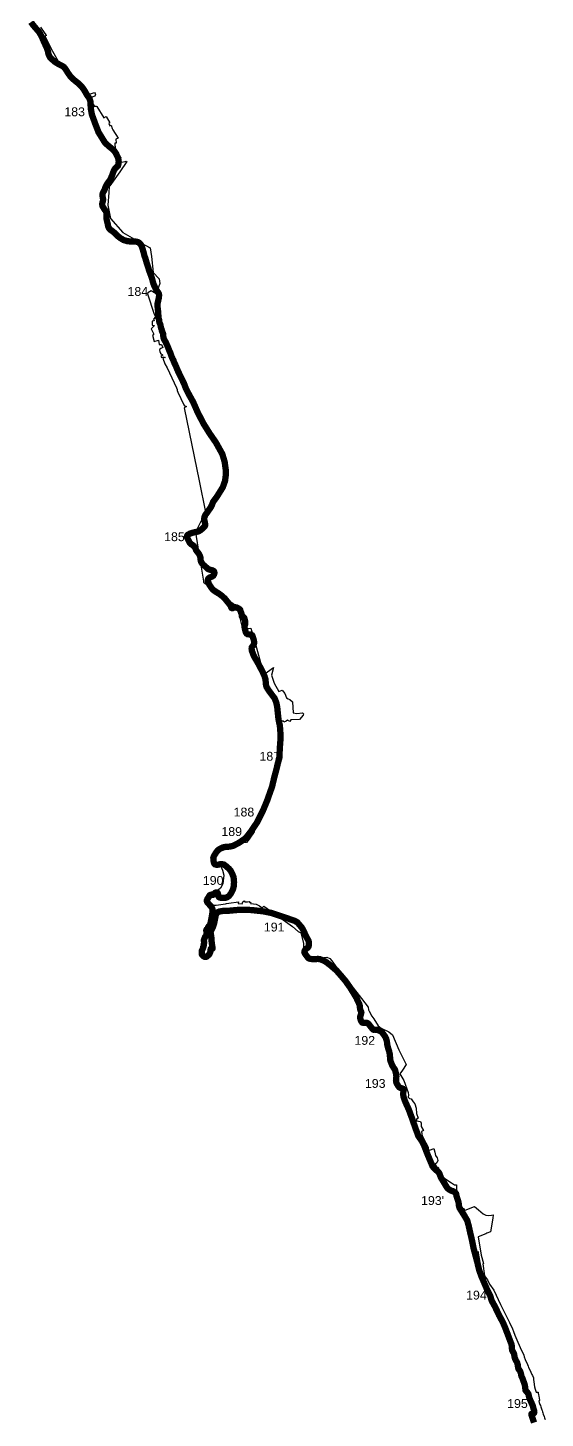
# Model space of a CAD drawing. Header units: metres. Extents: x 290946 to 378809, y 1824167 to 1998918.
# Drawn here: x 296057 to 300152, y 1966372 to 1977374 of the extents above; entities that cross this region are included whole.
import ezdxf

# ---------------------------------------------------------------- set-up
doc = ezdxf.new("R2010")
doc.units = ezdxf.units.M
for name, color, linetype in [('COASTLINE', 5, 'Continuous'), ('DISTRICT BOUNDRY', 86, 'Continuous'), ('NATURALLY PROTECTED', 3, 'Continuous')]:
    doc.layers.add(name, color=color, linetype=linetype)
doc.styles.get("Standard").update_dxf_attribs({"font": 'arial.ttf'})

msp = doc.modelspace()

# ---------------------------------------------------------------- linework, layer by layer
at = {"layer": 'COASTLINE', "const_width": 50, "flags": 128}
msp.add_lwpolyline([(296081.9353396502, 1977418.966390488), (296098.1241264957, 1977396.151767837), (296119.7240803314, 1977370.591615516), (296140.9738998325, 1977347.333198038), (296153.6257236048, 1977328.366568851), (296168.2805886033, 1977300.860780529), (296183.4705073685, 1977265.508289672), (296202.1951156075, 1977225.353020075), (296210.4823860609, 1977206.63695084), (296216.8446755403, 1977185.394022441), (296220.4596988657, 1977166.608100129), (296225.8246359978, 1977152.832997245), (296234.0363818925, 1977138.673750389), (296251.3078979089, 1977121.837212484), (296274.8214647208, 1977101.665238066), (296302.2994313263, 1977085.442620003), (296329.1934771102, 1977072.235980281), (296343.5781473562, 1977062.391863577), (296352.5565920807, 1977051.33495655), (296362.4414451693, 1977036.833989074), (296371.9162924678, 1977020.522915754), (296398.0505617241, 1976983.815123332), (296428.9268018286, 1976955.973736528), (296457.2497896097, 1976934.16439078), (296484.4124837407, 1976907.0188773), (296503.5107201766, 1976880.461040802), (296525.3334867707, 1976842.874769998), (296544.6022431749, 1976814.337130232), (296552.0308508552, 1976793.920290406), (296553.43441966, 1976769.697976381), (296555.2919505133, 1976736.28846407), (296564.024088617, 1976687.311965574), (296591.1397950234, 1976613.438918996), (296616.3979705765, 1976547.732987985), (296667.7123551336, 1976464.724753294), (296697.0569469907, 1976437.625935079), (296721.572413349, 1976417.951284205), (296743.8597521231, 1976396.049307202), (296755.7461307049, 1976377.11684528), (296771.3468131269, 1976344.820806216), (296775.1641868145, 1976328.178690049), (296776.3335748629, 1976314.307539183), (296774.2880931113, 1976296.785805726), (296771.36575979, 1976283.93663576), (296766.8367494352, 1976278.826351623), (296747.3944415968, 1976260.354008888), (296740.2356343994, 1976247.650619259), (296731.1776136899, 1976227.209103074), (296724.4477589457, 1976206.995368664), (296714.5128866664, 1976182.611329578), (296705.1623294781, 1976165.820016348), (296683.0765831997, 1976135.931251017), (296672.7029062022, 1976116.07361545), (296663.352349014, 1976089.499454591), (296650.9218222671, 1976066.782398467), (296648.1457571851, 1976054.955209401), (296648.5838040367, 1976040.499798281), (296650.7755540276, 1976027.066747697), (296652.2018588281, 1976021.039641912), (296652.8528661733, 1976016.088045745), (296652.4193665209, 1976009.871501451), (296651.4424765698, 1976002.75142278), (296647.497781306, 1975990.25797202), (296646.5936465414, 1975985.270310406), (296645.5788632641, 1975977.111926474), (296647.5675050263, 1975965.97985146), (296649.3393969624, 1975960.160786364), (296656.4345433716, 1975949.105777518), (296664.6437535729, 1975935.154523395), (296672.9674016196, 1975925.041012555), (296677.1265731101, 1975919.330523439), (296679.1152148722, 1975914.090024053), (296679.8056312767, 1975907.706819426), (296679.6964984971, 1975899.53856495), (296678.9105909104, 1975888.295636139), (296679.0265444888, 1975880.778078269), (296679.0265444888, 1975873.318225116), (296679.2000959231, 1975867.304026966), (296680.996239588, 1975858.202246846), (296682.3846510621, 1975850.106123266), (296685.5116083453, 1975839.266368198), (296687.4214319889, 1975830.533974191), (296689.4464513442, 1975821.91774889), (296690.9568793291, 1975814.178483425), (296692.3452908033, 1975805.73575191), (296694.7181708938, 1975798.680591045), (296697.263844552, 1975791.62543018), (296702.0088468666, 1975784.281366096), (296708.7326386785, 1975777.127879431), (296720.4212140971, 1975768.916346418), (296731.9362380816, 1975760.473235266), (296743.39366421, 1975751.104950469), (296755.6225984613, 1975739.146407246), (296759.0943850134, 1975735.329923595), (296765.0724397627, 1975728.704844441), (296789.3830025466, 1975709.60929752), (296814.4974493915, 1975694.770188069), (296842.4393505183, 1975686.248967175), (296870.5475724833, 1975682.777049553), (296885.9309968398, 1975683.2799513), (296891.1151708569, 1975683.449427881), (296903.070078145, 1975683.036163172), (296918.6237728423, 1975681.04459118), (296932.2752225614, 1975676.141968095), (296941.2332048896, 1975670.066648501), (296948.6989480297, 1975661.646695163), (296954.8846546087, 1975652.800030633), (296964.5898933309, 1975627.540170619), (296971.0067492, 1975604.769585778), (296976.1253797114, 1975584.945358204), (296980.2853090685, 1975569.597042523), (296981.8673647543, 1975563.75995059), (296985.750284582, 1975555.342459002), (296993.416984626, 1975528.780578326), (297002.9345371099, 1975496.984635039), (297010.0056764529, 1975477.231520771), (297016.3730531157, 1975453.885064514), (297025.8068243237, 1975429.922606769), (297037.7372774379, 1975397.295061478), (297051.8963123792, 1975345.787070689), (297070.7303422922, 1975305.202839558), (297084.5710084, 1975285.00825756), (297090.9886538246, 1975276.035169271), (297094.30639219, 1975268.581551309), (297095.713917558, 1975260.77886584), (297095.671245402, 1975254.579022766), (297094.4768477582, 1975238.889793694), (297089.1892130117, 1975215.097987225), (297082.7049070218, 1975188.15368098), (297082.1933471172, 1975180.821005985), (297082.87542699, 1975173.658408049), (297084.4252640341, 1975164.080943655), (297085.174036161, 1975150.391258937), (297087.7424458151, 1975133.385830837), (297089.6765211875, 1975123.49326832), (297088.7132728339, 1975110.765961604), (297089.6765211875, 1975104.241911913), (297091.0672062613, 1975095.044083811), (297090.8534879011, 1975088.092184017), (297090.5321524945, 1975083.921120068), (297091.1740654413, 1975078.252770581), (297093.5287567352, 1975070.766342887), (297096.190450959, 1975062.303840223), (297096.3146740819, 1975056.387618297), (297097.2779224356, 1975048.472960865), (297098.776224556, 1975042.590876145), (297101.2377750299, 1975036.494296919), (297104.6625738574, 1975029.007869225), (297106.8035467913, 1975021.684305501), (297109.907010212, 1975005.748692475), (297112.0472252793, 1974996.871657041), (297114.0805811665, 1974992.593535657), (297115.4720241068, 1974987.887564172), (297118.5792768603, 1974974.461726677), (297122.324653228, 1974966.012541345), (297125.7494520556, 1974958.953584117), (297128.103385483, 1974950.932248886), (297128.7506034955, 1974939.220089618), (297129.606992669, 1974929.594411414), (297131.5327315096, 1974918.899297774), (297135.385724924, 1974908.204184133), (297142.1277055324, 1974896.867105521), (297148.0601750262, 1974886.891272466), (297155.0917703132, 1974871.236720486), (297163.9739659889, 1974851.878686281), (297172.1202732686, 1974831.707471136), (297179.0585413072, 1974813.312194569), (297185.5648254263, 1974800.477830419), (297190.7016447343, 1974784.050208757), (297198.4068736964, 1974764.713434184), (297204.7426378474, 1974750.33926523), (297207.9954009737, 1974745.547875579), (297210.7047738013, 1974740.015056248), (297212.9601845805, 1974731.536638921), (297216.6108276325, 1974722.307301007), (297222.5168814636, 1974711.038556928), (297232.6260630438, 1974687.923262332), (297244.0236177168, 1974660.502892177), (297258.9497989313, 1974629.272492187), (297268.0927006917, 1974610.741305827), (297279.1537626276, 1974587.667391587), (297293.0105941749, 1974559.733753164), (297305.8018653879, 1974525.434373383), (297323.8428780211, 1974488.838194031), (297338.2453734667, 1974461.516149675), (297363.9271964073, 1974415.951062905), (297384.66848747, 1974369.316161063), (297403.2574376009, 1974326.873203165), (297448.3815683799, 1974240.064809184), (297498.1286849629, 1974160.760685801), (297546.8132726774, 1974090.3780153), (297597.0009090579, 1973999.669020601), (297615.1114734345, 1973937.998186546), (297623.1601182524, 1973878.337639901), (297623.8772360253, 1973833.907440705), (297617.8396388753, 1973787.653745678), (297599.7290744981, 1973737.378336856), (297552.7779040364, 1973662.300651185), (297529.3747639318, 1973630.933821768), (297525.1587524519, 1973625.733184193), (297519.9325048939, 1973614.068859097), (297515.5770459733, 1973600.837395384), (297504.6023808214, 1973579.075504173), (297487.8792980756, 1973554.527841844), (297461.3676112898, 1973517.655287271), (297454.9219564926, 1973501.812685137), (297453.0060699169, 1973488.755474482), (297454.2254771561, 1973477.96127577), (297456.1563789504, 1973467.82953693), (297458.2986110929, 1973458.938175315), (297460.6046576063, 1973447.412064002), (297460.6046576063, 1973437.368091256), (297457.3099769944, 1973429.464430076), (297448.248455737, 1973421.231829376), (297436.1871197355, 1973408.634827384), (297420.8644407835, 1973396.285632376), (297408.1783110231, 1973389.534876285), (297391.2082917651, 1973384.759815021), (297373.4146023541, 1973381.301981627), (297355.7858768886, 1973376.197686885), (297340.958089773, 1973371.587242359), (297330.4136173679, 1973365.659569964), (297324.4823875643, 1973362.530970047), (297319.3748279136, 1973358.250052958), (297316.8231393311, 1973352.981022002), (297316.7223430832, 1973346.158388366), (297318.8638420336, 1973339.733609408), (297322.8178036403, 1973330.183486879), (297326.278022985, 1973323.597053569), (297331.0556547447, 1973314.870308693), (297333.3622760454, 1973308.942636298), (297336.1632143953, 1973302.356496946), (297341.7650910953, 1973295.11159668), (297349.6730143087, 1973287.702079675), (297357.08719526, 1973283.915012803), (297370.6515999637, 1973272.883927541), (297379.4130822679, 1973262.170611376), (297384.9793221574, 1973252.384146244), (297388.11823542, 1973241.989481052), (297393.9161145778, 1973232.771237628), (297402.8764732764, 1973222.762539898), (297412.1006593301, 1973209.330107955), (297418.6888709794, 1973195.370608489), (297424.0063073288, 1973181.02609191), (297424.5337824304, 1973163.611036251), (297427.3500144381, 1973150.066372597), (297436.5027684634, 1973134.762094726), (297445.4796974548, 1973124.9112922), (297457.801091422, 1973115.060489675), (297466.2497874454, 1973106.968542094), (297480.2854754928, 1973093.597751862), (297488.3438702556, 1973089.515902442), (297503.2465576078, 1973084.441304117), (297517.818815155, 1973080.910686594), (297529.409625792, 1973074.070779506), (297532.8465504839, 1973068.615785615), (297533.9500041446, 1973059.569432394), (297531.5217997978, 1973049.750519318), (297525.1185855261, 1973038.939236972), (297516.3978154202, 1973032.319898571), (297500.0445715386, 1973025.201718081), (297489.4465660498, 1973019.575128585), (297485.1418841865, 1973015.38318464), (297481.8542592, 1973005.469742127), (297482.1369434139, 1972994.172904962), (297492.0278594348, 1972969.601705184), (297512.0923756903, 1972939.664726044), (297523.3959549142, 1972926.391122703), (297545.4385028007, 1972911.139993912), (297571.7205560293, 1972895.041896553), (297595.7411355466, 1972876.966653381), (297617.8352183567, 1972855.662983174), (297650.334050692, 1972816.123483644), (297661.1298593439, 1972801.619479078), (297664.9631482285, 1972793.628514751), (297666.3189714422, 1972789.521229699), (297667.936258607, 1972785.239311953), (297669.7725691976, 1972782.704860062), (297672.964703002, 1972781.306659596), (297677.5111442869, 1972781.568988274), (297686.343320772, 1972784.846008754), (297693.9939833442, 1972788.07937106), (297699.8765433131, 1972788.69779858), (297710.2380944461, 1972786.469333542), (297720.2586056428, 1972781.991903105), (297726.8164246856, 1972777.579010837), (297732.806601701, 1972772.816093908), (297737.0112451831, 1972769.477572349), (297738.4102667886, 1972766.637513243), (297739.8524867861, 1972760.432737673), (297743.8411383085, 1972747.610901521), (297747.1969712822, 1972741.149112181), (297748.51262757, 1972736.948436601), (297749.5653041736, 1972733.735954292), (297750.5270367941, 1972726.22067424), (297750.4830805356, 1972717.52548459), (297750.9673572452, 1972716.136775031), (297752.0162445162, 1972713.864651818), (297754.7271330769, 1972711.985831805), (297760.4543304082, 1972710.368960834), (297765.6899352014, 1972708.890873575), (297768.9803288171, 1972706.174359435), (297771.6472611194, 1972700.188254371), (297775.0637234151, 1972684.828549601), (297778.5180790371, 1972671.938758552), (297778.2543414863, 1972658.782462825), (297776.2952565186, 1972650.253553871), (297773.3570080003, 1972642.073910307), (297772.1709468883, 1972632.682088059), (297774.2005134429, 1972620.272536921), (297781.0561740301, 1972594.335785397), (297785.329783366, 1972584.439426517), (297790.9266276548, 1972578.427126548), (297798.4113174581, 1972574.512317097), (297812.4022913804, 1972574.092818993), (297822.1954426194, 1972572.344973501), (297832.1287991658, 1972567.311375895), (297835.8521974042, 1972561.052691972), (297840.8192546106, 1972544.833490635), (297846.9875302595, 1972522.211723221), (297848.3160702782, 1972509.348127076), (297847.6809781301, 1972502.680954502), (297844.522190453, 1972491.851449614), (297840.6169042484, 1972485.97581871), (297832.3667692546, 1972476.221443803), (297829.4709612617, 1972471.266810546), (297828.6327608849, 1972467.212294939), (297828.5456062344, 1972456.820890333), (297830.738114092, 1972443.159298701), (297845.0094986286, 1972405.293995221), (297859.3854687458, 1972379.365975333), (297874.5662931128, 1972354.487270157), (297915.1318567425, 1972277.965501165), (297929.7435233491, 1972245.148980744), (297937.1721310294, 1972221.510926973), (297939.3062831645, 1972205.011174416), (297941.2153489416, 1972180.766841486), (297942.2331636849, 1972172.29032234), (297946.6128743343, 1972158.035738819), (297957.956620484, 1972138.842087128), (297971.097268165, 1972120.097545171), (297994.369833422, 1972088.694031032), (298009.9818838419, 1972068.490546802), (298023.818252993, 1972033.601971495), (298031.0066169849, 1971997.908567247), (298034.4935608674, 1971963.17867991), (298041.2340257429, 1971900.036812421), (298051.1052372341, 1971855.211257149), (298053.9805828309, 1971828.632161019), (298056.4959418281, 1971786.967837158), (298055.7767264956, 1971730.46466952), (298051.1059951006, 1971669.114685333), (298048.2314073705, 1971598.716070107), (298034.9270605199, 1971549.560003644), (298023.0672072665, 1971500.353065918), (298006.6942588554, 1971439.526600178), (297989.7908038765, 1971367.403297274), (297979.189009055, 1971338.489437943), (297951.4958083564, 1971259.913077334), (297919.1326341292, 1971181.887568986), (297872.2009916875, 1971087.696008382), (297823.6603986128, 1971015.562455298), (297781.0470796319, 1970961.235742527), (297731.0453198964, 1970926.506614463), (297683.7847633828, 1970901.54363003), (297654.493980049, 1970894.539720064), (297621.1478529386, 1970892.501452809), (297602.0996356933, 1970888.370630307), (297575.3249692233, 1970875.620165777), (297560.2297837737, 1970865.024516845), (297546.8360086732, 1970847.497088843), (297534.2137416955, 1970826.773123257), (297527.6657749174, 1970814.8016724), (297525.0738714011, 1970805.565880669), (297526.5388273943, 1970789.459810947), (297528.4539561036, 1970771.944910943), (297533.074668308, 1970760.569489066), (297539.6112670882, 1970754.03670774), (297552.1213698201, 1970750.207316454), (297563.5037671627, 1970751.671573635), (297579.732720934, 1970755.6137169), (297591.1151182766, 1970756.40222148), (297609.0348722658, 1970752.572450558), (297620.981122303, 1970744.125163407), (297633.745110321, 1970733.595571191), (297650.3120725627, 1970718.390378392), (297662.9343395405, 1970703.185185593), (297673.1140027075, 1970683.061045348), (297683.4823746392, 1970659.746441699), (297687.5392341487, 1970636.657342008), (297689.1262066527, 1970614.273986185), (297687.3232421891, 1970583.300599965), (297680.6737212967, 1970556.095103952), (297665.1215423323, 1970525.008965753), (297649.6595494844, 1970504.335871429), (297636.4741876785, 1970495.100079698), (297622.9500595356, 1970490.482183833), (297605.8192445991, 1970489.693679252), (297588.4633433048, 1970489.13067863), (297575.6159899691, 1970491.946441014), (297569.1923133011, 1970496.1137086), (297565.3605401496, 1970503.547366849), (297564.3457568723, 1970511.656777699), (297562.3169481842, 1970519.991692507), (297559.6500158819, 1970527.214272978), (297558.0653169776, 1970529.214956241), (297554.562457898, 1970530.687185784), (297548.3070275987, 1970531.298779852), (297545.7211870145, 1970531.576293982), (297541.3952848885, 1970530.242252049), (297538.0871975059, 1970527.769301238), (297532.7495435686, 1970522.045904488), (297529.3641538005, 1970517.122401407), (297526.5176071317, 1970514.944427995), (297522.5137982788, 1970513.477133723), (297517.4429133585, 1970513.699600591), (297513.8026080783, 1970514.409144231), (297511.1715678622, 1970514.721961127), (297507.880153543, 1970514.188572136), (297499.6504809455, 1970511.254742865), (297496.6597945269, 1970508.882224854), (297491.7633640174, 1970503.280482535), (297489.4950695075, 1970497.901795539), (297488.2938510649, 1970494.834334293), (297486.1142269383, 1970491.811290494), (297483.7125479199, 1970489.055131008), (297481.1259494692, 1970485.480855311), (297479.2130943596, 1970481.391033529), (297475.1615399157, 1970472.697742061), (297474.1366888389, 1970469.54309019), (297473.8708932232, 1970465.807343347), (297474.4051891234, 1970462.562212316), (297476.3180442331, 1970457.183525319), (297480.0267740575, 1970450.922677733), (297491.5344883268, 1970438.660690958), (297498.8357744309, 1970430.191384902), (297507.1094032869, 1970420.233524942), (297514.4955704419, 1970410.143551552), (297517.0041086404, 1970404.55758314), (297518.7237077861, 1970399.615857517), (297519.7271230656, 1970393.313515421), (297519.2966548792, 1970385.507433968), (297517.0745902273, 1970365.98995252), (297513.7778708424, 1970345.699531579), (297508.2545396066, 1970315.231441265), (297498.8463845623, 1970270.275291109), (297498.1483894925, 1970268.844441921), (297496.4098436837, 1970268.50770453), (297495.1502695187, 1970268.702457948), (297493.7838361737, 1970268.809135746), (297492.1877692716, 1970268.50770453), (297491.388977954, 1970267.60341088), (297490.925921507, 1970265.825194485), (297487.8717194104, 1970260.463970758), (297486.2218439849, 1970259.489064758), (297484.5731547764, 1970258.280657873), (297483.2949634644, 1970256.421983149), (297482.4059860303, 1970253.738713831), (297481.9080677232, 1970248.892656554), (297481.1805158591, 1970247.172904148), (297479.6731193404, 1970245.683590971), (297478.1096406988, 1970244.701471882), (297476.8856862606, 1970243.105860543), (297476.0876528095, 1970240.907766408), (297474.6477064115, 1970239.66028155), (297472.9985888526, 1970238.738524631), (297471.5616739208, 1970238.01152113), (297470.4968714528, 1970236.433752697), (297469.6980801352, 1970233.975228065), (297469.2160770251, 1970231.450646718), (297469.1304381078, 1970229.578660158), (297469.8398011755, 1970227.706673599), (297472.2839207193, 1970224.998727922), (297473.5328847529, 1970222.474146575), (297473.9968993009, 1970219.449699416), (297473.5048436914, 1970215.893531076), (297472.6226870561, 1970212.588037875), (297472.1600673708, 1970208.956962309), (297472.7075681069, 1970201.865970057), (297470.8917199125, 1970193.448674174), (297467.7124698391, 1970188.626533983), (297465.3229166851, 1970185.414051673), (297461.718503491, 1970182.577409293), (297460.2800259028, 1970180.633644005), (297459.4123156547, 1970178.085552677), (297457.1129486171, 1970173.064862705), (297455.2395025668, 1970169.222184149), (297452.9969755186, 1970161.450269963), (297450.9802926949, 1970155.704474672), (297450.3846096061, 1970151.137829706), (297451.0932148072, 1970146.214706261), (297451.746495752, 1970140.173174298), (297452.0587367603, 1970135.719660947), (297452.030695699, 1970132.245229595), (297451.1788537246, 1970126.276967436), (297449.5888497546, 1970122.391010343), (297448.8226466976, 1970119.667879215), (297449.3046498077, 1970116.307338751), (297449.7017718669, 1970113.272146591), (297449.3614897971, 1970110.378938403), (297448.339885721, 1970106.804662707), (297446.8582566642, 1970105.002149588), (297445.6092926306, 1970102.704590744), (297444.7862495842, 1970098.534665704), (297444.673327472, 1970095.754968769), (297444.2186075568, 1970093.586865901), (297443.1401634914, 1970090.580146461), (297441.1530374622, 1970085.729533549), (297439.45011138, 1970081.928614985), (297437.692618908, 1970077.550649257), (297435.4675227899, 1970073.284296599), (297434.3322387351, 1970071.151499905), (297433.968462803, 1970068.56427857), (297433.7873327034, 1970064.1168394), (297433.968462803, 1970057.762866768), (297433.879034553, 1970049.702808636), (297434.1063945105, 1970043.439948713), (297434.6513005422, 1970041.125306236), (297436.2405466457, 1970039.037686262), (297439.7828147846, 1970035.270934965), (297442.0079109027, 1970032.457070763), (297446.8741718613, 1970027.945093423), (297452.0511580951, 1970025.040496147), (297457.7730503607, 1970022.589943877), (297462.1777706053, 1970021.909256004), (297467.0364528986, 1970022.181455226), (297471.1690990606, 1970023.633564046), (297475.0296711402, 1970025.903029804), (297479.0706154528, 1970029.488314953), (297485.6284344956, 1970035.09022809), (297488.4004220246, 1970037.206213594), (297490.384804808, 1970039.018324811), (297492.1506338118, 1970041.352328739), (297494.3438995359, 1970045.337370905), (297496.9327715861, 1970050.509156121), (297500.2537426997, 1970058.283727761), (297502.052159964, 1970063.568264957), (297503.1366669617, 1970069.322032611), (297503.643679667, 1970073.213304612), (297503.7884321734, 1970076.706338142), (297503.7717591097, 1970080.545220334), (297504.1196198449, 1970083.585727403), (297504.9600938213, 1970085.612985207), (297506.031717088, 1970086.771255536), (297507.8574175473, 1970087.524074305), (297512.1749831415, 1970088.161104004), (297518.6986981908, 1970089.019841298), (297518.9942661357, 1970089.355819417), (297518.236062209, 1970098.207895982), (297516.7631533658, 1970105.683330141), (297516.5417482726, 1970109.53404055), (297515.7953115326, 1970113.81085049), (297514.1780243677, 1970123.289229812), (297511.1882409257, 1970148.128832449), (297510.7001748835, 1970155.879866639), (297511.0874446779, 1970165.43721031), (297509.336015138, 1970179.13904339), (297507.1920107381, 1970194.670343764), (297504.1969222305, 1970209.060077806), (297504.0999153152, 1970217.17214611), (297506.3704834248, 1970226.860843938), (297514.1014798487, 1970242.023137836), (297523.286064268, 1970261.21640989), (297532.3236225815, 1970289.262800293), (297539.126232512, 1970324.245905037), (297544.3282283412, 1970352.386065604), (297550.0182902127, 1970365.612973681), (297556.6973678995, 1970374.01850084), (297572.6534897219, 1970380.817407207), (297598.5050747642, 1970385.391265263), (297646.3741980976, 1970387.122027121), (297730.5618010533, 1970394.682863529), (297826.4796620866, 1970392.962731486), (297918.4300918604, 1970382.813914471), (297986.0113235152, 1970369.450337328), (298087.8701002398, 1970335.183226632), (298167.837902383, 1970307.826255738), (298189.8546828076, 1970295.83544343), (298207.9138842375, 1970274.573533216), (298224.7733829579, 1970254.717416194), (298236.1535067007, 1970235.804315724), (298244.9356639952, 1970216.767453822), (298258.1930231212, 1970186.5377751), (298274.6553997823, 1970157.300845283), (298279.3556879718, 1970147.905985945), (298281.4587675793, 1970134.8028393), (298281.2109452256, 1970115.024547718), (298278.3666721563, 1970102.86783435), (298272.1817234438, 1970095.203736871), (298261.2972444085, 1970086.921211872), (298255.2252178083, 1970081.418763444), (298248.5461401214, 1970071.405856222), (298246.072463783, 1970065.472140965), (298245.5621820734, 1970059.019571551), (298247.8041887932, 1970053.234565067), (298255.967927003, 1970039.883895559), (298266.3681293289, 1970026.246600649), (298277.6247208281, 1970012.031119666), (298285.6688924319, 1970008.403611902), (298294.6085096587, 1970005.917456807), (298315.2831084671, 1970004.174926223), (298333.4673578735, 1970004.548108699), (298352.1495255872, 1970005.917456807), (298368.4648761424, 1970004.050405519), (298396.5461045019, 1969994.338929513), (298421.7049995402, 1969978.904436393), (298453.3398640365, 1969954.383728242), (298499.588668739, 1969914.866247617), (298535.9897558125, 1969872.865945637), (298571.5238435813, 1969831.101018158), (298608.529708142, 1969778.900648263), (298644.6678155313, 1969719.710414945), (298658.26697246, 1969696.71394651), (298682.0556448207, 1969644.933833991), (298685.7949582562, 1969629.932885518), (298685.670668146, 1969621.095332258), (298686.4179245399, 1969609.394941714), (298689.9048684225, 1969598.815237507), (298695.5092913766, 1969588.235153663), (298696.886334853, 1969580.981443017), (298692.65137671, 1969564.053460721), (298688.1595018149, 1969551.660613579), (298686.6649890271, 1969541.827274323), (298690.7748991935, 1969525.27285414), (298696.8779983213, 1969510.585105608), (298704.4756102367, 1969502.121114461), (298713.8163151602, 1969499.631839289), (298725.7731753289, 1969500.876287056), (298736.6083930402, 1969500.876287056), (298747.444368618, 1969497.017663777), (298754.9169325567, 1969490.047541441), (298784.8465973713, 1969452.125672154), (298789.1164173745, 1969447.710881705), (298793.4756656277, 1969445.843830417), (298800.6996493462, 1969446.217012893), (298817.6379661853, 1969445.470268305), (298827.1037190854, 1969442.85647243), (298845.2872106254, 1969436.881756454), (298862.2262853309, 1969423.438835326), (298875.6769004207, 1969404.394760334), (298885.6746756217, 1969390.271151334), (298893.3965776472, 1969373.343169038), (298899.0010006014, 1969352.307522055), (298901.6330710436, 1969328.349055253), (298908.3591364551, 1969299.969723822), (298916.466792542, 1969275.770567611), (298921.0753788819, 1969255.233003443), (298923.073872909, 1969235.257300989), (298925.6900281541, 1969206.006704266), (298929.5619682315, 1969191.627979677), (298940.8958621164, 1969164.119913538), (298949.862938843, 1969148.187717238), (298953.2415078125, 1969143.638535542), (298962.3336325157, 1969130.195614414), (298965.6962862881, 1969120.362654794), (298970.6785008251, 1969099.077966403), (298972.927848672, 1969085.316530426), (298974.1919700361, 1969076.537820791), (298972.5292108798, 1969065.615305011), (298971.4992702719, 1969057.304686926), (298970.8656938568, 1969046.777752163), (298972.2139384052, 1969033.523889909), (298975.9365787772, 1969021.730488474), (298989.4068983967, 1968999.373707191), (298997.0886334965, 1968990.667128453), (299008.8097971758, 1968983.939593708), (299017.6798669871, 1968982.435854352), (299024.9099136378, 1968979.07417498), (299028.7901902471, 1968973.454418937), (299030.2953131662, 1968965.064836503), (299027.9231909422, 1968937.718875061), (299029.1137992533, 1968921.913477283), (299033.3116219367, 1968905.846130464), (299041.7853275553, 1968882.576703533), (299052.2454013365, 1968857.986142304), (299071.8188200838, 1968814.807828907), (299079.8173433912, 1968793.279414016), (299099.8977748438, 1968738.741623466), (299122.2222490776, 1968674.456291463), (299126.6367496683, 1968661.744339857), (299147.3273355925, 1968606.113786399), (299162.6779220612, 1968583.115419782), (299179.1509088537, 1968559.940901925), (299191.8224371556, 1968532.840565164), (299222.2636618747, 1968455.200767289), (299249.0095294169, 1968391.579798799), (299260.6821896386, 1968364.159808279), (299273.1005905209, 1968349.343363044), (299300.7240674993, 1968324.269145178), (299309.4812151983, 1968316.127465243), (299314.8029539385, 1968307.26257817), (299322.9265252225, 1968284.914528522), (299329.8958657886, 1968269.591648473), (299339.0190630194, 1968255.914871389), (299355.3798855662, 1968229.158485109), (299372.6319591466, 1968199.840692762), (299379.8544271321, 1968190.469370875), (299391.4088601758, 1968181.049075905), (299401.4195191077, 1968175.477154036), (299411.0497290439, 1968171.424536611), (299419.7932351455, 1968169.018401787), (299430.1835852065, 1968163.573278439), (299439.3067824372, 1968157.241324712), (299446.0229955839, 1968149.389686905), (299447.4167121238, 1968143.058112814), (299450.0775814939, 1968129.507754615), (299456.1829542212, 1968110.808009741), (299463.6593074926, 1968088.899958557), (299467.3342022735, 1968071.170943683), (299468.3300388876, 1968057.291820456), (299470.7142869761, 1968045.219765981), (299475.6419351231, 1968032.432856367), (299486.0618694379, 1968015.751067893), (299508.5527203912, 1967981.013702424), (299535.1326079589, 1967935.378120919), (299546.0368971929, 1967895.19194139), (299557.6234589123, 1967842.745342308), (299571.9419845096, 1967781.212487152), (299584.8913668381, 1967716.505762477), (299616.7030175076, 1967596.766890843), (299618.1943549202, 1967589.733660438), (299629.2561747226, 1967543.465107618), (299647.3077974872, 1967492.974619585), (299664.5159148091, 1967453.462074232), (299693.8392864036, 1967384.345111131), (299717.1929433786, 1967339.714688914), (299728.4677236745, 1967301.34598771), (299754.6247289265, 1967254.108603071), (299786.7461437322, 1967186.302903725), (299818.6811233725, 1967126.837054459), (299838.2098279948, 1967079.792525056), (299861.4581415228, 1967018.024181674), (299877.9030872539, 1966975.088076232), (299884.5858321633, 1966957.640098917), (299888.2047669314, 1966940.243159099), (299888.2047669314, 1966922.164878836), (299890.4654827762, 1966909.016935108), (299895.8107153787, 1966897.923582996), (299901.3605719429, 1966890.322125506), (299905.0604763192, 1966881.07760214), (299907.3219500305, 1966868.135421283), (299910.416319053, 1966850.133068279), (299913.9108416009, 1966841.71007785), (299919.8722196883, 1966828.973280228), (299928.9173566671, 1966813.771124519), (299934.4672132313, 1966795.076314917), (299937.3448324276, 1966772.273081354), (299940.4285913188, 1966762.00126218), (299943.3062105151, 1966757.481692114), (299949.472970431, 1966749.88061426), (299954.1247551629, 1966741.944697196), (299959.4108741764, 1966726.741782215), (299963.2782670546, 1966705.740682134), (299971.6686073556, 1966687.765662943), (299979.4041509786, 1966665.605153624), (299985.5921311572, 1966650.659252413), (299991.4034516727, 1966628.580364897), (299996.2098411758, 1966592.328515662), (300001.6494962687, 1966584.295936351), (300010.7265367823, 1966575.2243782), (300015.0132675333, 1966568.931910574), (300019.1891120874, 1966562.452657965), (300021.6317158982, 1966551.549883272), (300025.2952426812, 1966535.033047082), (300033.1217302873, 1966515.611233979), (300041.8326481283, 1966496.734958229), (300049.2870232706, 1966480.525247799), (300053.3256939835, 1966471.022192118), (300059.5780928167, 1966446.808609728), (300064.9286304849, 1966428.911415977), (300065.7099908724, 1966420.579538259), (300063.7562109704, 1966414.070674019), (300060.4996585114, 1966410.425406336), (300043.0444767022, 1966405.088099696), (300042.0061995626, 1966403.743427946), (300042.0061995626, 1966401.049149177), (300049.4446595078, 1966378.888260221), (300063.5841752692, 1966336.870494972)], dxfattribs=at)
at = {"layer": 'DISTRICT BOUNDRY'}
msp.add_polyline3d([(296157.1832355518, 1977377.670386062, 0), (296168.0746706548, 1977363.995401266, 0), (296200.782254012, 1977318.751007814, 0), (296205.8064091598, 1977312.493679112, 0), (296190.6430876194, 1977307.624230305, 0), (296253.6272336891, 1977187.664436608, 0), (296309.2925450087, 1977085.690624191, 0), (296334.4010115133, 1977044.630059203, 0), (296363.4460772707, 1977008.580426649, 0), (296377.9642103435, 1976997.053860226, 0), (296425.0588327084, 1976957.703082988, 0), (296457.5352798306, 1976937.14558677, 0), (296528.4610943438, 1976843.515309415, 0), (296584.7852080653, 1976862.153609656, 0), (296589.1710131417, 1976853.362363524, 0), (296591.7248958633, 1976848.926719513, 0), (296586.9876971188, 1976832.848302649, 0), (296549.693124386, 1976819.869539524, 0), (296563.0471929368, 1976786.208149705, 0), (296585.9112986272, 1976751.240191903, 0), (296588.826857186, 1976752.473845675, 0), (296598.4912441445, 1976753.99758975, 0), (296603.5087920103, 1976751.88515028, 0), (296658.5619042417, 1976661.750822976, 0), (296676.434805957, 1976670.661483177, 0), (296705.6507397898, 1976622.425143284, 0), (296698.8863911517, 1976617.466037716, 0), (296705.5128903748, 1976597.516587536, 0), (296716.7173236602, 1976602.341226852, 0), (296724.7096646314, 1976578.084996064, 0), (296729.7352090323, 1976565.90775387, 0), (296773.0849881199, 1976500.363704954, 0), (296753.0457461551, 1976491.916035247, 0), (296755.8393682366, 1976460.444287024, 0), (296746.4946482943, 1976460.04706263, 0), (296748.130896709, 1976416.544150528, 0), (296751.0060696079, 1976405.543353981, 0), (296774.6344613738, 1976332.004418855, 0), (296764.1267130918, 1976327.811706191, 0), (296763.2356145255, 1976310.339720636, 0), (296778.0741278605, 1976308.826624822, 0), (296799.4727042896, 1976310.159819554, 0), (296828.7654524049, 1976314.462765326, 0), (296834.5188596268, 1976317.534117852, 0), (296840.6035099429, 1976315.840819117, 0), (296785.340914264, 1976233.998225797, 0), (296706.289829728, 1976123.729748916, 0), (296701.2222623, 1976118.830390998, 0), (296698.406778616, 1976070.884984787, 0), (296691.3380923163, 1975970.140032096, 0), (296711.5668558455, 1975865.482280724, 0), (296810.283324122, 1975754.029334076, 0), (296827.909968517, 1975742.626419483, 0), (296956.8699257678, 1975670.64467106, 0), (297025.8541751113, 1975633.251967058, 0), (297036.00793428, 1975564.190242439, 0), (297050.2525086122, 1975436.395392209, 0), (297096.9360582364, 1975388.50191629, 0), (297102.5216637922, 1975350.198843785, 0), (297092.4377998752, 1975321.914497391, 0), (297073.5768654373, 1975269.010410848, 0), (297032.7461905587, 1975291.465427738, 0), (297007.198770659, 1975275.740992885, 0), (297003.8911200853, 1975269.589572015, 0), (297056.6052687705, 1975107.541784693, 0), (297068.0663232536, 1975086.293106989, 0), (297052.5337785144, 1975067.68755083, 0), (297056.5782115025, 1975054.564711065, 0), (297042.1366794095, 1975051.996928741, 0), (297040.8798036252, 1975020.900472573, 0), (297058.5398036576, 1975018.673900353, 0), (297034.4160172119, 1974990.730842397, 0), (297051.3038355031, 1974953.684080211, 0), (297052.6611663139, 1974945.329274271, 0), (297043.4496198832, 1974941.10020925, 0), (297055.8269931406, 1974890.284397079, 0), (297090.7756372385, 1974901.747320721, 0), (297097.3206328162, 1974866.789814309, 0), (297115.4115730489, 1974868.167999046, 0), (297124.6172283157, 1974842.716398196, 0), (297110.4143309818, 1974835.06270824, 0), (297100.7016469975, 1974829.648771333, 0), (297098.4396864048, 1974824.139703365, 0), (297101.9447638394, 1974813.414709362, 0), (297106.8014988801, 1974798.031622963, 0), (297126.7197967645, 1974783.141207963, 0), (297110.0153104357, 1974776.403104081, 0), (297114.4180027166, 1974763.772108102, 0), (297130.5480846612, 1974769.486502615, 0), (297144.8429401268, 1974764.865268513, 0), (297126.7228498791, 1974758.910762506, 0), (297140.6259157504, 1974715.757703826, 0), (297158.7473024811, 1974683.104339724, 0), (297232.9250785866, 1974523.688628915, 0), (297238.48017806, 1974512.089136392, 0), (297238.6566433389, 1974504.82430205, 0), (297244.378367527, 1974490.644376831, 0), (297291.7082357431, 1974389.201754236, 0), (297296.1118899006, 1974383.544269022, 0), (297311.6220789081, 1974375.897694714, 0), (297294.8400030923, 1974366.164656788, 0), (297411.8702666889, 1973789.518480154, 0), (297462.4822201093, 1973540.137233366, 0), (297383.654267287, 1973382.5329608, 0), (297402.1017625014, 1973265.400246875, 0), (297446.4972313864, 1972993.935292926, 0), (297447.6970499475, 1972986.598861859, 0), (297489.26206736, 1972956.738100547, 0), (297515.7894287033, 1972937.680474833, 0), (297699.4477991185, 1972805.732142694, 0), (297684.4783534672, 1972789.111311066, 0), (297725.1304770239, 1972753.593548696, 0), (297744.9016738285, 1972744.856547799, 0), (297732.0668478776, 1972715.009418763, 0), (297740.1700036655, 1972683.327790925, 0), (297751.4584904881, 1972639.19227632, 0), (297768.2170055536, 1972638.043497679, 0), (297774.5476112034, 1972611.543115566, 0), (297802.3411002962, 1972620.140013296, 0), (297822.9120334969, 1972622.015603229, 0), (297867.1639602577, 1972466.971277581, 0), (297890.1321939448, 1972380.78837727, 0), (297925.1735706502, 1972256.935071878, 0), (298000.3232677471, 1972312.811907786, 0), (297984.6675838567, 1972251.893451041, 0), (298006.3851556997, 1972186.700538571, 0), (298043.851492843, 1972122.880082794, 0), (298069.1592232051, 1972131.863910016, 0), (298091.4498371453, 1972107.260246346, 0), (298103.2158887647, 1972071.013236421, 0), (298118.2402673858, 1972063.364241271, 0), (298130.6949324709, 1972059.085017025, 0), (298151.7476344263, 1972040.525793396, 0), (298156.1619736797, 1971952.810092891, 0), (298185.7460423367, 1971948.007362982, 0), (298231.3992159975, 1971953.910934208, 0), (298238.933594424, 1971944.738147373, 0), (298235.6535046366, 1971933.481891782, 0), (298206.3919247867, 1971899.656016412, 0), (298138.3614092325, 1971897.897773641, 0), (298129.4275289866, 1971884.459302978, 0), (298112.6376767468, 1971894.83919884, 0), (298100.6291428888, 1971888.102098217, 0), (298082.5827601476, 1971880.021314241, 0), (298077.7610347786, 1971889.974088803, 0), (298033.5770516123, 1971873.637528358, 0), (298055.3053530724, 1971758.394109411, 0), (298068.0033338284, 1971652.553267534, 0), (298005.7380930723, 1971448.111318593, 0), (297973.0213101053, 1971354.398622323, 0), (297959.9519066684, 1971278.64880549, 0), (297950.4469748235, 1971259.55249633, 0), (297934.3376592904, 1971243.267534289, 0), (297895.6597526893, 1971171.197928633, 0), (297881.7297686341, 1971155.949543727, 0), (297835.4758145893, 1971043.178921393, 0), (297848.321201585, 1971011.558369826, 0), (297808.3052040098, 1970952.411139938, 0), (297786.945720371, 1970926.667662274, 0), (297645.6691178791, 1970910.948752396, 0), (297633.0616528664, 1970902.949592283, 0), (297536.1690981119, 1970829.58915298, 0), (297538.5981882731, 1970752.602913638, 0), (297581.4524704628, 1970743.902122231, 0), (297598.221866167, 1970709.516442855, 0), (297609.673017407, 1970668.620723708, 0), (297601.3932417018, 1970599.771824212, 0), (297581.2036514209, 1970566.301749233, 0), (297553.9975978953, 1970540.936067281, 0), (297552.1210027201, 1970539.18638139, 0), (297507.5277210942, 1970505.336161916, 0), (297493.0370143906, 1970497.10091207, 0), (297487.5026971617, 1970476.580697963, 0), (297490.8451895281, 1970456.982753539, 0), (297529.1202348317, 1970432.190490488, 0), (297532.8535508593, 1970431.845065229, 0), (297548.8916324019, 1970430.361684018, 0), (297620.3727019291, 1970442.567779377, 0), (297628.4048542678, 1970443.939503192, 0), (297648.3880549733, 1970447.352227764, 0), (297723.2961814444, 1970458.576988016, 0), (297720.9686855865, 1970445.546420435, 0), (297754.5889815893, 1970441.052411884, 0), (297758.349210519, 1970456.75309367, 0), (297770.4119852518, 1970464.493332169, 0), (297774.1741671248, 1970457.016264693, 0), (297795.0847397036, 1970457.056160704, 0), (297808.5966975471, 1970460.189654698, 0), (297812.9039243909, 1970452.972668298, 0), (297821.5097558018, 1970453.766027851, 0), (297818.2316894574, 1970444.255720605, 0), (297844.3256623345, 1970440.899631218, 0), (297863.0680655752, 1970438.488979284, 0), (297890.0082378937, 1970426.835510461, 0), (297891.2089947292, 1970425.88439441, 0), (297912.4473420453, 1970409.062049594, 0), (297924.1987013253, 1970423.275684617, 0), (297986.578360683, 1970382.168764854, 0), (298151.0637261195, 1970262.61093741, 0), (298197.688714993, 1970223.260092116, 0), (298217.1840632947, 1970213.352528232, 0), (298238.2052143223, 1970131.332000177, 0), (298238.0908228541, 1970104.789850528, 0), (298263.6312643072, 1969998.436318967, 0), (298358.9845014421, 1970011.456432476, 0), (298424.6761909826, 1970019.596788294, 0), (298446.0551630802, 1970009.922542299, 0), (298464.4293755965, 1969990.870222039, 0), (298525.0226700321, 1969905.862323764, 0), (298578.7885593949, 1969836.121625062, 0), (298614.7279027404, 1969801.154779193, 0), (298697.7979288519, 1969693.928430952, 0), (298749.6332558136, 1969624.625674795, 0), (298752.1814031958, 1969603.447179703, 0), (298757.8588383427, 1969592.398989745, 0), (298779.5308720098, 1969552.406078277, 0), (298795.7246547047, 1969532.313856709, 0), (298829.1666597693, 1969476.080001876, 0), (298852.8986844074, 1969456.930368506, 0), (298914.6504261924, 1969428.746235583, 0), (298942.5570130373, 1969406.28761058, 0), (298994.2034505717, 1969287.223541378, 0), (299051.8692093868, 1969171.688697093, 0), (299022.9094684768, 1969124.793523601, 0), (299000.2295443731, 1969096.776693074, 0), (299034.0149557913, 1969042.693252345, 0), (299067.7691077589, 1968948.872032698, 0), (299068.277152287, 1968945.358134985, 0), (299070.3658106, 1968930.909538173, 0), (299067.3088451267, 1968912.239872017, 0), (299077.676309861, 1968901.951471292, 0), (299091.7494693268, 1968898.062778097, 0), (299107.0565868921, 1968875.562322616, 0), (299120.721973789, 1968858.087134925, 0), (299131.8315133426, 1968824.469573813, 0), (299133.389106295, 1968784.164662015, 0), (299146.3005579276, 1968746.620023593, 0), (299132.30765024, 1968737.305762921, 0), (299134.2958538732, 1968725.011863728, 0), (299165.4870367101, 1968720.009435263, 0), (299169.0642455149, 1968707.148349556, 0), (299169.4976772211, 1968680.872925757, 0), (299187.408100956, 1968648.358145081, 0), (299172.3713630476, 1968639.870655431, 0), (299174.7188000948, 1968622.45148017, 0), (299177.3619356678, 1968605.835206742, 0), (299206.834110184, 1968551.022453871, 0), (299225.9912345681, 1968515.791547282, 0), (299228.3556382276, 1968491.097908881, 0), (299251.3369404578, 1968496.749766549, 0), (299271.232975194, 1968506.227422761, 0), (299277.2273913819, 1968477.967135029, 0), (299284.3121060513, 1968450.226107212, 0), (299297.8745266371, 1968431.529206151, 0), (299302.0138215009, 1968411.653770535, 0), (299292.8042483181, 1968393.363777329, 0), (299280.353462566, 1968382.135947546, 0), (299294.2286462744, 1968356.967885853, 0), (299305.5598326633, 1968359.055673746, 0), (299312.0359644949, 1968336.983106687, 0), (299290.9561050655, 1968324.292368453, 0), (299296.5446419036, 1968299.810729655, 0), (299315.0258781372, 1968299.346884445, 0), (299326.2254912785, 1968288.612200033, 0), (299409.3554061046, 1968233.51851349, 0), (299434.9590325219, 1968217.305934662, 0), (299450.4759382217, 1968217.711034467, 0), (299450.6303656643, 1968178.474851631, 0), (299450.6879867634, 1968163.838362923, 0), (299450.6978091554, 1968161.33079139, 0), (299448.3475587033, 1968141.38993172, 0), (299434.6347965808, 1968113.341988804, 0), (299488.0381524048, 1968030.786438636, 0), (299508.3742080781, 1968019.391798738, 0), (299517.9426908973, 1968018.260740738, 0), (299591.9478660336, 1968045.699364436, 0), (299624.4336793403, 1968019.453483057, 0), (299660.0188259393, 1967990.062453812, 0), (299682.2131591495, 1967977.314066862, 0), (299699.5394135036, 1967976.375388929, 0), (299726.3656197196, 1967977.443858697, 0), (299740.5343038236, 1967981.87266897, 0), (299736.1511203087, 1967954.243881052, 0), (299718.9031077755, 1967845.537718093, 0), (299691.1267387156, 1967836.021620705, 0), (299683.0349216631, 1967831.605455551, 0), (299621.5158466257, 1967807.913198919, 0), (299646.014672113, 1967662.354929578, 0), (299663.8046873995, 1967594.927958837, 0), (299659.0021562249, 1967592.121662303, 0), (299670.9062341342, 1967499.518359672, 0), (299694.9103806764, 1967467.843470506, 0), (299711.0609450252, 1967432.510164347, 0), (299745.4708294891, 1967385.110053429, 0), (299799.1605019144, 1967270.710259745, 0), (299833.1344792619, 1967203.227336441, 0), (299837.1285047742, 1967193.649308345, 0), (299867.9599030934, 1967128.552526108, 0), (299891.7575775122, 1967079.675390948, 0), (299901.2608443404, 1967057.674628358, 0), (299912.4900397728, 1967028.635335705, 0), (299927.9023229379, 1966991.890999034, 0), (299953.3087858765, 1966930.967498891, 0), (299982.8127485129, 1966869.796144002, 0), (299986.4703874684, 1966857.904147606, 0), (299993.3644025382, 1966835.049930451, 0), (300010.7149369826, 1966795.876360557, 0), (300016.2820103699, 1966783.307348306, 0), (300020.4991713541, 1966774.147141423, 0), (300029.0535219623, 1966755.566002828, 0), (300046.3037327823, 1966717.754583374, 0), (300050.3120956508, 1966709.26175639, 0), (300058.5222315754, 1966691.866110501, 0), (300059.5592020921, 1966681.257218558, 0), (300061.9329229345, 1966656.975093015, 0), (300063.3772024746, 1966644.750270775, 0), (300064.1116322947, 1966638.534254065, 0), (300066.2386009138, 1966620.529716047, 0), (300072.7370925007, 1966600.445280247, 0), (300080.1276845955, 1966577.733549003, 0), (300095.2751128917, 1966576.931324994, 0), (300096.7419478828, 1966568.578198806, 0), (300097.7897281653, 1966562.611439515, 0), (300098.9433075251, 1966555.746885863, 0), (300100.4794647144, 1966546.606915802, 0), (300105.8877921521, 1966514.424954519, 0), (300100.6499094309, 1966507.181362015, 0), (300104.3587216252, 1966496.732915435, 0), (300107.1478147806, 1966488.875648586, 0), (300110.3636625989, 1966479.816142059, 0), (300113.4929366927, 1966471.137994558, 0), (300116.5422540752, 1966462.681839982, 0), (300124.9720084921, 1966439.304310202, 0), (300127.6021780224, 1966431.501878276, 0), (300130.8721565147, 1966421.800871998, 0), (300133.3117936696, 1966414.563821064, 0), (300136.5891045546, 1966404.841478515, 0), (300143.4289611357, 1966384.809344901, 0), (300146.9858391088, 1966374.392459336, 0), (300151.7349872757, 1966360.483436304, 0)], dxfattribs=at)
at = {"layer": 'NATURALLY PROTECTED', "const_width": 50, "flags": 128}
for points in [[(296177.4108899305, 1977279.611233433), (296183.4705073685, 1977265.508289672), (296202.1951156075, 1977225.353020075), (296210.4823860609, 1977206.63695084), (296216.8446755403, 1977185.394022441), (296220.4596988657, 1977166.608100129), (296225.8246359978, 1977152.832997245), (296234.0363818925, 1977138.673750389), (296251.3078979089, 1977121.837212484), (296274.8214647208, 1977101.665238066), (296302.2994313263, 1977085.442620003), (296329.1934771102, 1977072.235980281), (296343.5781473562, 1977062.391863577), (296352.5565920807, 1977051.33495655), (296362.4414451693, 1977036.833989074), (296371.9162924678, 1977020.522915754), (296398.0505617241, 1976983.815123332), (296428.9268018286, 1976955.973736528), (296457.2497896097, 1976934.16439078), (296484.4124837407, 1976907.0188773), (296503.5107201766, 1976880.461040802), (296525.3334867707, 1976842.874769998), (296544.6022431749, 1976814.337130232), (296552.0308508552, 1976793.920290406), (296553.43441966, 1976769.697976381), (296555.2919505133, 1976736.28846407), (296564.024088617, 1976687.311965574), (296591.1397950234, 1976613.438918996), (296616.3979705765, 1976547.732987985), (296667.7123551336, 1976464.724753294), (296697.0569469907, 1976437.625935079), (296721.572413349, 1976417.951284205), (296743.8597521231, 1976396.049307202), (296755.7461307049, 1976377.11684528), (296771.3468131269, 1976344.820806216), (296779.0778632521, 1976331.926437141)], [(296775.1114088714, 1976284.979248707), (296766.8367494352, 1976278.826351623), (296747.3944415968, 1976260.354008888), (296740.2356343994, 1976247.650619259), (296731.1776136899, 1976227.209103074), (296724.4477589457, 1976206.995368664), (296714.5128866664, 1976182.611329578), (296705.1623294781, 1976165.820016348), (296683.0765831997, 1976135.931251017), (296672.7029062022, 1976116.07361545), (296672.2809459226, 1976114.874409871), (296663.352349014, 1976089.499454591), (296650.9218222671, 1976066.782398467), (296648.1457571851, 1976054.955209401), (296648.5838040367, 1976040.499798281), (296650.7755540276, 1976027.066747697), (296652.2018588281, 1976021.039641912), (296652.8528661733, 1976016.088045745), (296652.4193665209, 1976009.871501451), (296651.4424765698, 1976002.75142278), (296647.497781306, 1975990.25797202), (296646.5936465414, 1975985.270310406), (296645.5788632641, 1975977.111926474), (296647.5675050263, 1975965.97985146), (296649.3393969624, 1975960.160786364), (296656.4345433716, 1975949.105777518), (296662.3469592103, 1975939.057841867), (296664.6437535729, 1975935.154523395), (296672.9674016196, 1975925.041012555), (296677.1265731101, 1975919.330523439), (296679.1152148722, 1975914.090024053), (296679.8056312767, 1975907.706819426), (296679.6964984971, 1975899.53856495), (296678.9105909104, 1975888.295636139), (296679.0265444888, 1975880.778078269), (296679.0265444888, 1975873.318225116), (296679.2000959231, 1975867.304026966), (296680.996239588, 1975858.202246846), (296682.3846510621, 1975850.106123266), (296685.5116083453, 1975839.266368198), (296687.4214319889, 1975830.533974191), (296689.4464513442, 1975821.91774889), (296690.9568793291, 1975814.178483425), (296692.3452908033, 1975805.73575191), (296694.7181708938, 1975798.680591045), (296697.263844552, 1975791.62543018), (296702.0088468666, 1975784.281366096), (296708.7326386785, 1975777.127879431), (296720.4212140971, 1975768.916346418), (296731.9362380816, 1975760.473235266), (296743.39366421, 1975751.104950469), (296755.6225984613, 1975739.146407246), (296759.0943850134, 1975735.329923595), (296765.0724397627, 1975728.704844441), (296789.3830025466, 1975709.60929752), (296814.4974493915, 1975694.770188069), (296842.4393505183, 1975686.248967175), (296870.5475724833, 1975682.777049553), (296885.9309968398, 1975683.2799513), (296891.1151708569, 1975683.449427881), (296903.070078145, 1975683.036163172), (296918.6237728423, 1975681.04459118), (296932.2752225614, 1975676.141968095), (296941.2332048896, 1975670.066648501), (296948.6989480297, 1975661.646695163), (296954.8846546087, 1975652.800030633), (296964.5898933309, 1975627.540170619), (296971.0067492, 1975604.769585778), (296976.1253797114, 1975584.945358204), (296980.2853090685, 1975569.597042523), (296981.8673647543, 1975563.75995059), (296985.750284582, 1975555.342459002), (296993.416984626, 1975528.780578326), (297002.9345371099, 1975496.984635039), (297010.0056764529, 1975477.231520771), (297016.3730531157, 1975453.885064514), (297025.8068243237, 1975429.922606769), (297037.7372774379, 1975397.295061478), (297051.8963123792, 1975345.787070689), (297070.7303422922, 1975305.202839558), (297084.5710084, 1975285.00825756), (297090.9886538246, 1975276.035169271), (297094.30639219, 1975268.581551309), (297095.713917558, 1975260.77886584), (297095.671245402, 1975254.579022766), (297094.4768477582, 1975238.889793694), (297089.1892130117, 1975215.097987225), (297082.7049070218, 1975188.15368098), (297082.1933471172, 1975180.821005985), (297082.87542699, 1975173.658408049), (297084.4252640341, 1975164.080943655), (297085.174036161, 1975150.391258937), (297087.7424458151, 1975133.385830837), (297089.6765211875, 1975123.49326832), (297088.7132728339, 1975110.765961604), (297089.6765211875, 1975104.241911913), (297091.0672062613, 1975095.044083811), (297090.8534879011, 1975088.092184017), (297090.5321524945, 1975083.921120068), (297091.1740654413, 1975078.252770581), (297093.5287567352, 1975070.766342887), (297096.190450959, 1975062.303840223), (297096.3146740819, 1975056.387618297), (297097.2779224356, 1975048.472960865), (297098.776224556, 1975042.590876145), (297101.2377750299, 1975036.494296919), (297104.6625738574, 1975029.007869225), (297106.8035467913, 1975021.684305501), (297109.907010212, 1975005.748692475), (297112.0472252793, 1974996.871657041), (297114.0805811665, 1974992.593535657), (297115.4720241068, 1974987.887564172), (297118.5792768603, 1974974.461726677), (297122.324653228, 1974966.012541345), (297125.7494520556, 1974958.953584117), (297128.103385483, 1974950.932248886), (297128.7506034955, 1974939.220089618), (297129.606992669, 1974929.594411414), (297131.5327315096, 1974918.899297774), (297135.385724924, 1974908.204184133), (297142.1277055324, 1974896.867105521), (297148.0601750262, 1974886.891272466), (297155.0917703132, 1974871.236720486), (297163.9739659889, 1974851.878686281), (297172.1202732686, 1974831.707471136), (297179.0585413072, 1974813.312194569), (297185.5648254263, 1974800.477830419), (297190.7016447343, 1974784.050208757), (297198.4068736964, 1974764.713434184), (297204.7426378474, 1974750.33926523), (297207.9954009737, 1974745.547875579), (297210.7047738013, 1974740.015056248), (297212.9601845805, 1974731.536638921), (297216.6108276325, 1974722.307301007), (297222.5168814636, 1974711.038556928), (297232.6260630438, 1974687.923262332), (297244.0236177168, 1974660.502892177), (297258.9497989313, 1974629.272492187), (297268.0927006917, 1974610.741305827), (297279.1537626276, 1974587.667391587), (297293.0105941749, 1974559.733753164), (297300.0565499752, 1974540.840250721)], [(297547.370458774, 1973655.053144552), (297547.370458774, 1973655.053144552), (297547.370458774, 1973655.053144552), (297547.370458774, 1973655.053144552), (297547.370458774, 1973655.053144552), (297547.370458774, 1973655.053144552), (297529.3747639318, 1973630.933821768), (297525.1587524519, 1973625.733184193), (297519.9325048939, 1973614.068859097), (297515.5770459733, 1973600.837395384), (297504.6023808214, 1973579.075504173), (297487.8792980756, 1973554.527841844), (297461.3676112898, 1973517.655287271), (297454.9219564926, 1973501.812685137), (297453.0060699169, 1973488.755474482), (297454.2254771561, 1973477.96127577), (297456.1563789504, 1973467.82953693), (297458.2986110929, 1973458.938175315), (297460.6046576063, 1973447.412064002), (297460.6046576063, 1973437.368091256), (297457.3099769944, 1973429.464430076), (297448.248455737, 1973421.231829376), (297436.1871197355, 1973408.634827384), (297420.8644407835, 1973396.285632376), (297408.1783110231, 1973389.534876285), (297391.2082917651, 1973384.759815021), (297373.4146023541, 1973381.301981627), (297355.7858768886, 1973376.197686885), (297340.958089773, 1973371.587242359), (297330.4136173679, 1973365.659569964), (297324.4823875643, 1973362.530970047), (297319.3748279136, 1973358.250052958), (297316.8231393311, 1973352.981022002), (297316.7223430832, 1973346.158388366), (297318.8638420336, 1973339.733609408), (297322.8178036403, 1973330.183486879), (297326.278022985, 1973323.597053569), (297331.0556547447, 1973314.870308693), (297333.3622760454, 1973308.942636298), (297336.1632143953, 1973302.356496946), (297341.7650910953, 1973295.11159668), (297349.6730143087, 1973287.702079675), (297357.08719526, 1973283.915012803), (297370.6515999637, 1973272.883927541), (297379.4130822679, 1973262.170611376), (297384.9793221574, 1973252.384146244), (297388.11823542, 1973241.989481052), (297393.9161145778, 1973232.771237628), (297402.8764732764, 1973222.762539898), (297412.1006593301, 1973209.330107955), (297418.6888709794, 1973195.370608489), (297424.0063073288, 1973181.02609191), (297424.5337824304, 1973163.611036251), (297427.3500144381, 1973150.066372597), (297436.5027684634, 1973134.762094726), (297445.4796974548, 1973124.9112922), (297457.801091422, 1973115.060489675), (297466.2497874454, 1973106.968542094), (297480.2854754928, 1973093.597751862), (297488.3438702556, 1973089.515902442), (297503.2465576078, 1973084.441304117), (297517.818815155, 1973080.910686594), (297529.409625792, 1973074.070779506), (297532.8465504839, 1973068.615785615), (297533.9500041446, 1973059.569432394), (297531.5217997978, 1973049.750519318), (297525.1185855261, 1973038.939236972), (297516.3978154202, 1973032.319898571), (297500.0445715386, 1973025.201718081), (297489.4465660498, 1973019.575128585), (297485.1418841865, 1973015.38318464), (297481.8542592, 1973005.469742127), (297482.1369434139, 1972994.172904962), (297492.0278594348, 1972969.601705184), (297512.0923756903, 1972939.664726044), (297523.3959549142, 1972926.391122703), (297545.4385028007, 1972911.139993912), (297564.2479461927, 1972899.618966679)], [(298051.0432439366, 1971667.577910161), (298048.2314073705, 1971598.716070107), (298036.7108985389, 1971556.150816497)], [(297942.0561143213, 1971237.154588918), (297919.1326341292, 1971181.887568986), (297872.2009916875, 1971087.696008382), (297824.1977978122, 1971016.361055216)], [(297801.445315292, 1970987.240970851), (297781.0470796319, 1970961.235742527), (297762.3167233903, 1970948.226421574)], [(297624.2726873574, 1970741.409802211), (297633.745110321, 1970733.595571191), (297650.3120725627, 1970718.390378392), (297662.9343395405, 1970703.185185593), (297673.1140027075, 1970683.061045348), (297683.4823746392, 1970659.746441699), (297687.5392341487, 1970636.657342008), (297689.1262066527, 1970614.273986185), (297687.3232421891, 1970583.300599965), (297680.6737212967, 1970556.095103952), (297665.1215423323, 1970525.008965753), (297649.6595494844, 1970504.335871429), (297636.4741876785, 1970495.100079698), (297622.9500595356, 1970490.482183833), (297605.8192445991, 1970489.693679252), (297588.4633433048, 1970489.13067863), (297575.6159899691, 1970491.946441014), (297569.1923133011, 1970496.1137086), (297565.3605401496, 1970503.547366849), (297565.0486013434, 1970506.040155207)], [(297557.8864014591, 1970374.525148252), (297572.6534897219, 1970380.817407207), (297598.5050747642, 1970385.391265263), (297646.3741980976, 1970387.122027121), (297730.5618010533, 1970394.682863529), (297826.4796620866, 1970392.962731486), (297918.4300918604, 1970382.813914471), (297986.0113235152, 1970369.450337328), (298087.8701002398, 1970335.183226632), (298167.837902383, 1970307.826255738), (298189.8546828076, 1970295.83544343), (298207.9138842375, 1970274.573533216), (298224.7733829579, 1970254.717416194), (298236.1535067007, 1970235.804315724), (298244.9356639952, 1970216.767453822), (298258.1930231212, 1970186.5377751), (298274.6553997823, 1970157.300845283), (298279.3556879718, 1970147.905985945), (298281.4587675793, 1970134.8028393), (298281.2109452256, 1970115.024547718), (298278.3666721563, 1970102.86783435), (298272.1817234438, 1970095.203736871), (298261.2972444085, 1970086.921211872), (298255.2252178083, 1970081.418763444), (298248.5461401214, 1970071.405856222), (298246.072463783, 1970065.472140965), (298245.5621820734, 1970059.019571551), (298247.8041887932, 1970053.234565067), (298255.967927003, 1970039.883895559), (298266.3681293289, 1970026.246600649), (298277.6247208281, 1970012.031119666), (298285.6688924319, 1970008.403611902), (298294.6085096587, 1970005.917456807), (298315.2831084671, 1970004.174926223), (298333.4673578735, 1970004.548108699), (298352.1495255872, 1970005.917456807), (298368.4648761424, 1970004.050405519), (298396.5461045019, 1969994.338929513), (298404.4071377105, 1969989.516338426)], [(298788.9808399121, 1969447.851062342), (298789.1164173745, 1969447.710881705), (298793.4756656277, 1969445.843830417), (298800.6996493462, 1969446.217012893), (298817.6379661853, 1969445.470268305), (298827.1037190854, 1969442.85647243), (298845.2872106254, 1969436.881756454), (298862.2262853309, 1969423.438835326), (298873.0538401909, 1969408.108624376)], [(298949.2310561769, 1969149.310410729), (298949.862938843, 1969148.187717238), (298953.2415078125, 1969143.638535542), (298962.3336325157, 1969130.195614414), (298965.6962862881, 1969120.362654794), (298970.6785008251, 1969099.077966403), (298972.927848672, 1969085.316530426), (298974.1919700361, 1969076.537820791), (298972.5292108798, 1969065.615305011), (298971.4992702719, 1969057.304686926), (298970.8656938568, 1969046.777752163), (298972.2139384052, 1969033.523889909), (298975.9365787772, 1969021.730488474), (298989.4068983967, 1968999.373707191), (298997.0886334965, 1968990.667128453), (299008.8097971758, 1968983.939593708), (299017.6798669871, 1968982.435854352), (299024.9099136378, 1968979.07417498), (299028.1816763198, 1968974.335722041)], [(299308.1763176797, 1968317.340652266), (299309.4812151983, 1968316.127465243), (299314.8029539385, 1968307.26257817), (299322.9265252225, 1968284.914528522), (299329.8958657886, 1968269.591648473), (299339.0190630194, 1968255.914871389), (299355.3798855662, 1968229.158485109), (299372.6319591466, 1968199.840692762), (299379.8544271321, 1968190.469370875), (299391.4088601758, 1968181.049075905), (299401.4195191077, 1968175.477154036), (299411.0497290439, 1968171.424536611), (299419.7932351455, 1968169.018401787), (299430.1835852065, 1968163.573278439), (299439.3067824372, 1968157.241324712), (299446.0229955839, 1968149.389686905), (299447.4167121238, 1968143.058112814), (299450.0775814939, 1968129.507754615), (299456.1829542212, 1968110.808009741), (299463.6593074926, 1968088.899958557), (299467.3342022735, 1968071.170943683), (299468.3300388876, 1968057.291820456), (299470.7142869761, 1968045.219765981), (299475.6419351231, 1968032.432856367), (299486.0618694379, 1968018.631609962), (299505.8861504102, 1968006.476300925)], [(299996.6655453399, 1966591.655590674), (299996.2098411758, 1966592.328515662), (299991.4034516727, 1966628.580364897), (299985.5921311572, 1966650.659252413), (299979.4041509786, 1966665.605153624), (299971.6686073556, 1966687.765662943), (299963.2782670546, 1966705.740682134), (299959.4108741764, 1966726.741782215), (299954.1247551629, 1966741.944697196), (299949.472970431, 1966749.88061426), (299943.3062105151, 1966757.481692114), (299940.4285913188, 1966762.00126218), (299937.3448324276, 1966772.273081354), (299934.4672132313, 1966795.076314917), (299928.9173566671, 1966813.771124519), (299919.8722196883, 1966828.973280228), (299913.9108416009, 1966841.71007785), (299910.416319053, 1966850.133068279), (299907.3219500305, 1966868.135421283), (299905.0604763192, 1966881.07760214), (299901.3605719429, 1966890.322125506), (299895.8107153787, 1966897.923582996), (299890.4654827762, 1966909.016935108), (299888.2047669314, 1966922.164878836), (299888.2047669314, 1966940.243159099), (299884.5858321633, 1966957.640098917), (299877.9030872539, 1966975.088076232), (299861.4581415228, 1967018.024181674), (299838.2098279948, 1967079.792525056), (299818.6811233725, 1967126.837054459), (299786.7461437322, 1967186.302903725), (299754.6247289265, 1967254.108603071), (299728.4677236745, 1967301.34598771), (299717.1929433786, 1967339.714688914), (299693.8392864036, 1967384.345111131), (299664.5159148091, 1967453.462074232), (299647.3077974872, 1967492.974619585), (299629.2561747226, 1967543.465107618), (299618.1943549202, 1967589.733660438), (299616.7030175076, 1967596.766890843), (299602.7750002986, 1967676.975416737), (299602.7750002986, 1967692.643661508)], [(300015.0132675333, 1966568.931910574), (300019.1891120874, 1966562.452657965), (300021.6317158982, 1966551.549883272), (300025.2952426812, 1966535.033047082), (300033.1217302873, 1966515.611233979), (300041.8326481283, 1966496.734958229), (300049.2870232706, 1966480.525247799), (300053.3256939835, 1966471.022192118), (300059.5780928167, 1966446.808609728), (300064.9286304849, 1966428.911415977), (300065.7099908724, 1966420.579538259), (300063.7562109704, 1966414.070674019), (300060.4996585114, 1966410.425406336), (300051.7720676067, 1966407.756753016)]]:
    msp.add_lwpolyline(points, dxfattribs=at)

# ---------------------------------------------------------------- texts
at = {"layer": 'NATURALLY PROTECTED', "char_height": 70, "attachment_point": 1}
for s, insert in [('183', (296346.1978293695, 1976744.098852467)), ('184', (296846.0358130271, 1975322.293580724)), ('185', (297135.8317671549, 1973381.61057621)), ('187', (297890.53283739, 1971644.520994037)), ('188', (297685.9049703256, 1971203.182453572)), ('189', (297588.9730511513, 1971048.53976481)), ('190', (297442.5802699952, 1970662.151902079)), ('191', (297925.1716451189, 1970293.069928094)), ('192', (298642.2855299153, 1969396.334502307)), ('193', (298724.9702507351, 1969055.746925029)), ("193'", (299169.2576442722, 1968129.078614957)), ('194', (299526.0921255481, 1967380.911979915)), ('195', (299850.7243665346, 1966522.798970447))]:
    msp.add_mtext_dynamic_manual_height_columns(s, width=95.17246124148369, gutter_width=1, heights=[0], dxfattribs=dict(at, insert=insert))

doc.saveas('drawing.dxf')
